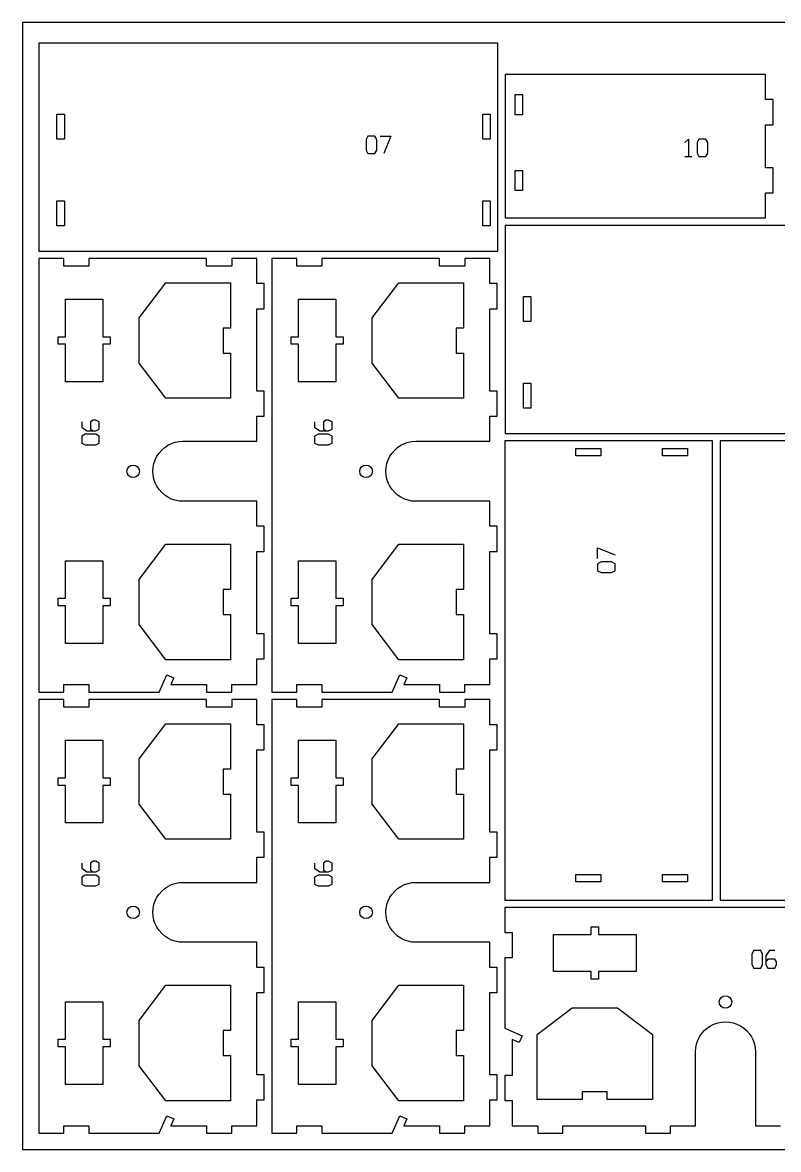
# Model space of a CAD drawing. Header units: millimetres. Extents: x 0 to 600, y 0 to 450.
# Drawn here: x 0 to 302, y 0 to 450 of the extents above; entities that cross this region are included whole.
import ezdxf

# ---------------------------------------------------------------- set-up
doc = ezdxf.new("R2010")
doc.units = ezdxf.units.MM
for name, color, linetype in [('CUT', 1, 'Continuous'), ('ENGRAVE', 5, 'Continuous'), ('SHEET', 8, 'Continuous')]:
    doc.layers.add(name, color=color, linetype=linetype)

msp = doc.modelspace()

# ---------------------------------------------------------------- linework, layer by layer
at = {"layer": 'CUT'}
for p, q in [((6.5, 441.76), (6.5, 358.74)), ((189.86, 441.76), (6.5, 441.76)), ((189.86, 358.74), (189.86, 441.76)), ((192.86, 429.21), (192.86, 371.96)), ((296.86, 429.21), (192.86, 429.21)), ((296.86, 419.21), (296.86, 429.21)), ((196.81, 413.2), (196.81, 421.21)), ((196.81, 421.21), (199.81, 421.21)), ((199.81, 421.21), (199.81, 413.2)), ((299.86, 419.21), (296.86, 419.21)), ((299.86, 409.2), (299.86, 419.21)), ((13.74, 403.37), (13.74, 413.37)), ((13.74, 413.37), (16.74, 413.37)), ((16.74, 413.37), (16.74, 403.37)), ((183.86, 403.37), (183.86, 413.37)), ((183.86, 413.37), (186.86, 413.37)), ((186.86, 413.37), (186.86, 403.37)), ((199.81, 413.2), (196.81, 413.2)), ((296.86, 391.96), (296.86, 409.2)), ((296.86, 409.2), (299.86, 409.2)), ((16.74, 403.37), (13.74, 403.37)), ((186.86, 403.37), (183.86, 403.37)), ((299.86, 391.96), (296.86, 391.96)), ((299.86, 381.96), (299.86, 391.96)), ((196.81, 382.96), (196.81, 390.96)), ((196.81, 390.96), (199.81, 390.96)), ((199.81, 390.96), (199.81, 382.96)), ((199.81, 382.96), (196.81, 382.96)), ((13.74, 368.76), (13.74, 378.76)), ((13.74, 378.76), (16.74, 378.76)), ((16.74, 378.76), (16.74, 368.76)), ((183.86, 368.76), (183.86, 378.76)), ((183.86, 378.76), (186.86, 378.76)), ((186.86, 378.76), (186.86, 368.76)), ((296.86, 371.96), (296.86, 381.96)), ((296.86, 381.96), (299.86, 381.96)), ((192.86, 371.96), (296.86, 371.96)), ((16.74, 368.76), (13.74, 368.76)), ((186.86, 368.76), (183.86, 368.76)), ((192.86, 368.96), (192.86, 285.94)), ((376.22, 368.96), (192.86, 368.96)), ((6.5, 358.74), (189.86, 358.74)), ((16.5, 355.74), (6.5, 355.74)), ((6.5, 355.74), (6.5, 182.62)), ((16.5, 352.74), (16.5, 355.74)), ((73.57, 355.74), (26.5, 355.74)), ((26.5, 355.74), (26.5, 352.74)), ((73.57, 352.74), (73.57, 355.74)), ((93.58, 355.74), (83.58, 355.74)), ((83.58, 355.74), (83.58, 352.74)), ((93.58, 345.73), (93.58, 355.74)), ((109.58, 355.74), (99.58, 355.74)), ((99.58, 355.74), (99.58, 182.62)), ((109.58, 352.74), (109.58, 355.74)), ((166.65, 355.74), (119.58, 355.74)), ((119.58, 355.74), (119.58, 352.74)), ((166.65, 352.74), (166.65, 355.74)), ((186.66, 355.74), (176.65, 355.74)), ((176.65, 355.74), (176.65, 352.74)), ((186.66, 345.73), (186.66, 355.74)), ((26.5, 352.74), (16.5, 352.74)), ((83.58, 352.74), (73.57, 352.74)), ((119.58, 352.74), (109.58, 352.74)), ((176.65, 352.74), (166.65, 352.74)), ((46.56, 332.03), (57.24, 346.08)), ((57.24, 346.08), (83.13, 346.08)), ((83.13, 346.08), (83.13, 328.02)), ((96.58, 345.73), (93.58, 345.73)), ((96.58, 335.73), (96.58, 345.73)), ((139.64, 332.03), (150.32, 346.08)), ((150.32, 346.08), (176.2, 346.08)), ((176.2, 346.08), (176.2, 328.02)), ((189.66, 345.73), (186.66, 345.73)), ((189.66, 335.73), (189.66, 345.73)), ((17.2, 339.52), (32.08, 339.52)), ((17.2, 324.52), (17.2, 339.52)), ((32.08, 339.52), (32.08, 324.52)), ((110.28, 339.52), (125.15, 339.52)), ((110.28, 324.52), (110.28, 339.52)), ((125.15, 339.52), (125.15, 324.52)), ((200.1, 330.57), (200.1, 340.58)), ((200.1, 340.58), (203.1, 340.58)), ((203.1, 340.58), (203.1, 330.57)), ((93.58, 335.73), (96.58, 335.73)), ((93.58, 302.79), (93.58, 335.73)), ((186.66, 335.73), (189.66, 335.73)), ((186.66, 302.79), (186.66, 335.73)), ((46.56, 314), (46.56, 332.03)), ((139.64, 314), (139.64, 332.03)), ((203.1, 330.57), (200.1, 330.57)), ((14.2, 324.52), (17.2, 324.52)), ((14.2, 321.52), (14.2, 324.52)), ((32.08, 324.52), (35.08, 324.52)), ((35.08, 324.52), (35.08, 321.52)), ((83.13, 328.02), (80.12, 328.02)), ((80.12, 328.02), (80.12, 318.02)), ((107.28, 324.52), (110.28, 324.52)), ((107.28, 321.52), (107.28, 324.52)), ((125.15, 324.52), (128.16, 324.52)), ((128.16, 324.52), (128.16, 321.52)), ((176.2, 328.02), (173.2, 328.02)), ((173.2, 328.02), (173.2, 318.02)), ((17.2, 321.52), (14.2, 321.52)), ((17.2, 306.51), (17.2, 321.52)), ((35.08, 321.52), (32.08, 321.52)), ((32.08, 321.52), (32.08, 306.51)), ((110.28, 321.52), (107.28, 321.52)), ((110.28, 306.51), (110.28, 321.52)), ((128.16, 321.52), (125.15, 321.52)), ((125.15, 321.52), (125.15, 306.51)), ((80.12, 318.02), (83.13, 318.02)), ((83.13, 318.02), (83.13, 299.96)), ((173.2, 318.02), (176.2, 318.02)), ((176.2, 318.02), (176.2, 299.96)), ((57.24, 299.96), (46.56, 314)), ((150.32, 299.96), (139.64, 314)), ((32.08, 306.51), (17.2, 306.51)), ((125.15, 306.51), (110.28, 306.51)), ((96.58, 302.79), (93.58, 302.79)), ((96.58, 292.78), (96.58, 302.79)), ((189.66, 302.79), (186.66, 302.79)), ((189.66, 292.78), (189.66, 302.79)), ((200.1, 295.96), (200.1, 305.96)), ((200.1, 305.96), (203.1, 305.96)), ((203.1, 305.96), (203.1, 295.96)), ((83.13, 299.96), (57.24, 299.96)), ((176.2, 299.96), (150.32, 299.96)), ((93.58, 292.78), (96.58, 292.78)), ((93.58, 282.78), (93.58, 292.78)), ((186.66, 292.78), (189.66, 292.78)), ((186.66, 282.78), (186.66, 292.78)), ((203.1, 295.96), (200.1, 295.96)), ((192.86, 285.94), (376.22, 285.94)), ((54.58, 278.1), (55.62, 279.27)), ((55.62, 279.27), (56.79, 280.31)), ((56.79, 280.31), (58.1, 281.18)), ((58.1, 281.18), (59.5, 281.87)), ((59.5, 281.87), (60.99, 282.37)), ((60.99, 282.37), (62.52, 282.68)), ((62.52, 282.68), (64.08, 282.78)), ((64.08, 282.78), (93.58, 282.78)), ((147.66, 278.1), (148.7, 279.27)), ((148.7, 279.27), (149.87, 280.31)), ((149.87, 280.31), (151.18, 281.18)), ((151.18, 281.18), (152.58, 281.87)), ((152.58, 281.87), (154.06, 282.37)), ((154.06, 282.37), (155.6, 282.68)), ((155.6, 282.68), (157.16, 282.78)), ((157.16, 282.78), (186.66, 282.78)), ((275.68, 282.94), (192.66, 282.94)), ((192.66, 282.94), (192.66, 99.58)), ((221.04, 279.94), (231.04, 279.94)), ((221.04, 276.94), (221.04, 279.94)), ((231.04, 279.94), (231.04, 276.94)), ((255.66, 279.94), (265.66, 279.94)), ((255.66, 276.94), (255.66, 279.94)), ((265.66, 279.94), (265.66, 276.94)), ((275.68, 99.58), (275.68, 282.94)), ((361.7, 282.94), (278.68, 282.94)), ((278.68, 282.94), (278.68, 99.58)), ((52.52, 273.91), (53.02, 275.39)), ((53.02, 275.39), (53.71, 276.79)), ((53.71, 276.79), (54.58, 278.1)), ((145.6, 273.91), (146.1, 275.39)), ((146.1, 275.39), (146.79, 276.79)), ((146.79, 276.79), (147.66, 278.1)), ((231.04, 276.94), (221.04, 276.94)), ((265.66, 276.94), (255.66, 276.94)), ((52.11, 270.81), (52.21, 272.37)), ((52.21, 269.24), (52.11, 270.81)), ((52.21, 272.37), (52.52, 273.91)), ((145.19, 270.81), (145.29, 272.37)), ((145.29, 269.24), (145.19, 270.81)), ((145.29, 272.37), (145.6, 273.91)), ((52.52, 267.71), (52.21, 269.24)), ((53.02, 266.22), (52.52, 267.71)), ((53.71, 264.82), (53.02, 266.22)), ((145.6, 267.71), (145.29, 269.24)), ((146.1, 266.22), (145.6, 267.71)), ((146.79, 264.82), (146.1, 266.22)), ((54.58, 263.52), (53.71, 264.82)), ((55.62, 262.34), (54.58, 263.52)), ((56.79, 261.31), (55.62, 262.34)), ((58.1, 260.44), (56.79, 261.31)), ((147.66, 263.52), (146.79, 264.82)), ((148.7, 262.34), (147.66, 263.52)), ((149.87, 261.31), (148.7, 262.34)), ((151.18, 260.44), (149.87, 261.31)), ((59.5, 259.74), (58.1, 260.44)), ((60.99, 259.24), (59.5, 259.74)), ((62.52, 258.93), (60.99, 259.24)), ((64.08, 258.83), (62.52, 258.93)), ((93.58, 258.83), (64.08, 258.83)), ((93.58, 248.83), (93.58, 258.83)), ((152.58, 259.74), (151.18, 260.44)), ((154.06, 259.24), (152.58, 259.74)), ((155.6, 258.93), (154.06, 259.24)), ((157.16, 258.83), (155.6, 258.93)), ((186.66, 258.83), (157.16, 258.83)), ((186.66, 248.83), (186.66, 258.83)), ((96.58, 248.83), (93.58, 248.83)), ((96.58, 238.83), (96.58, 248.83)), ((189.66, 248.83), (186.66, 248.83)), ((189.66, 238.83), (189.66, 248.83)), ((46.56, 227.61), (57.24, 241.66)), ((57.24, 241.66), (83.13, 241.66)), ((83.13, 241.66), (83.13, 223.6)), ((93.58, 238.83), (96.58, 238.83)), ((93.58, 205.88), (93.58, 238.83)), ((139.64, 227.61), (150.32, 241.66)), ((150.32, 241.66), (176.2, 241.66)), ((176.2, 241.66), (176.2, 223.6)), ((186.66, 238.83), (189.66, 238.83)), ((186.66, 205.88), (186.66, 238.83)), ((17.2, 235.1), (32.08, 235.1)), ((17.2, 220.1), (17.2, 235.1)), ((32.08, 235.1), (32.08, 220.1)), ((110.28, 235.1), (125.15, 235.1)), ((110.28, 220.1), (110.28, 235.1)), ((125.15, 235.1), (125.15, 220.1)), ((46.56, 209.58), (46.56, 227.61)), ((139.64, 209.58), (139.64, 227.61)), ((83.13, 223.6), (80.12, 223.6)), ((80.12, 223.6), (80.12, 213.59)), ((176.2, 223.6), (173.2, 223.6)), ((173.2, 223.6), (173.2, 213.59)), ((14.2, 220.1), (17.2, 220.1)), ((14.2, 217.1), (14.2, 220.1)), ((17.2, 217.1), (14.2, 217.1)), ((17.2, 202.09), (17.2, 217.1)), ((32.08, 220.1), (35.08, 220.1)), ((35.08, 217.1), (32.08, 217.1)), ((32.08, 217.1), (32.08, 202.09)), ((35.08, 220.1), (35.08, 217.1)), ((107.28, 220.1), (110.28, 220.1)), ((107.28, 217.1), (107.28, 220.1)), ((110.28, 217.1), (107.28, 217.1)), ((110.28, 202.09), (110.28, 217.1)), ((125.15, 220.1), (128.16, 220.1)), ((128.16, 217.1), (125.15, 217.1)), ((125.15, 217.1), (125.15, 202.09)), ((128.16, 220.1), (128.16, 217.1)), ((80.12, 213.59), (83.13, 213.59)), ((83.13, 213.59), (83.13, 195.54)), ((173.2, 213.59), (176.2, 213.59)), ((176.2, 213.59), (176.2, 195.54)), ((57.24, 195.54), (46.56, 209.58)), ((150.32, 195.54), (139.64, 209.58)), ((96.58, 205.88), (93.58, 205.88)), ((96.58, 195.88), (96.58, 205.88)), ((189.66, 205.88), (186.66, 205.88)), ((189.66, 195.88), (189.66, 205.88)), ((32.08, 202.09), (17.2, 202.09)), ((125.15, 202.09), (110.28, 202.09)), ((83.13, 195.54), (57.24, 195.54)), ((93.58, 195.88), (96.58, 195.88)), ((93.58, 185.62), (93.58, 195.88)), ((176.2, 195.54), (150.32, 195.54)), ((186.66, 195.88), (189.66, 195.88)), ((186.66, 185.62), (186.66, 195.88)), ((54.64, 182.62), (57.67, 189.59)), ((57.67, 189.59), (60.42, 188.39)), ((147.72, 182.62), (150.75, 189.59)), ((150.75, 189.59), (153.5, 188.39)), ((16.5, 185.62), (26.5, 185.62)), ((16.5, 182.62), (16.5, 185.62)), ((26.5, 185.62), (26.5, 182.62)), ((60.42, 188.39), (59.22, 185.62)), ((59.22, 185.62), (73.57, 185.62)), ((73.57, 185.62), (73.57, 182.62)), ((83.58, 185.62), (93.58, 185.62)), ((83.58, 182.62), (83.58, 185.62)), ((109.58, 185.62), (119.58, 185.62)), ((109.58, 182.62), (109.58, 185.62)), ((119.58, 185.62), (119.58, 182.62)), ((153.5, 188.39), (152.3, 185.62)), ((152.3, 185.62), (166.65, 185.62)), ((166.65, 185.62), (166.65, 182.62)), ((176.65, 185.62), (186.66, 185.62)), ((176.65, 182.62), (176.65, 185.62)), ((6.5, 182.62), (16.5, 182.62)), ((26.5, 182.62), (54.64, 182.62)), ((73.57, 182.62), (83.58, 182.62)), ((99.58, 182.62), (109.58, 182.62)), ((119.58, 182.62), (147.72, 182.62)), ((166.65, 182.62), (176.65, 182.62)), ((16.5, 179.62), (6.5, 179.62)), ((6.5, 179.62), (6.5, 6.5)), ((16.5, 176.62), (16.5, 179.62)), ((26.5, 176.62), (16.5, 176.62)), ((73.57, 179.62), (26.5, 179.62)), ((26.5, 179.62), (26.5, 176.62)), ((73.57, 176.62), (73.57, 179.62)), ((83.58, 176.62), (73.57, 176.62)), ((93.58, 179.62), (83.58, 179.62)), ((83.58, 179.62), (83.58, 176.62)), ((93.58, 169.62), (93.58, 179.62)), ((109.58, 179.62), (99.58, 179.62)), ((99.58, 179.62), (99.58, 6.5)), ((109.58, 176.62), (109.58, 179.62)), ((119.58, 176.62), (109.58, 176.62)), ((166.65, 179.62), (119.58, 179.62)), ((119.58, 179.62), (119.58, 176.62)), ((166.65, 176.62), (166.65, 179.62)), ((176.65, 176.62), (166.65, 176.62)), ((186.66, 179.62), (176.65, 179.62)), ((176.65, 179.62), (176.65, 176.62)), ((186.66, 169.62), (186.66, 179.62)), ((46.56, 155.92), (57.24, 169.96)), ((57.24, 169.96), (83.13, 169.96)), ((83.13, 169.96), (83.13, 151.9)), ((96.58, 169.62), (93.58, 169.62)), ((96.58, 159.61), (96.58, 169.62)), ((139.64, 155.92), (150.32, 169.96)), ((150.32, 169.96), (176.2, 169.96)), ((176.2, 169.96), (176.2, 151.9)), ((189.66, 169.62), (186.66, 169.62)), ((189.66, 159.61), (189.66, 169.62)), ((17.2, 163.4), (32.08, 163.4)), ((17.2, 148.4), (17.2, 163.4)), ((32.08, 163.4), (32.08, 148.4)), ((110.28, 163.4), (125.15, 163.4)), ((110.28, 148.4), (110.28, 163.4)), ((125.15, 163.4), (125.15, 148.4)), ((93.58, 159.61), (96.58, 159.61)), ((93.58, 126.67), (93.58, 159.61)), ((186.66, 159.61), (189.66, 159.61)), ((186.66, 126.67), (186.66, 159.61)), ((46.56, 137.89), (46.56, 155.92)), ((139.64, 137.89), (139.64, 155.92)), ((83.13, 151.9), (80.12, 151.9)), ((80.12, 151.9), (80.12, 141.9)), ((176.2, 151.9), (173.2, 151.9)), ((173.2, 151.9), (173.2, 141.9)), ((14.2, 148.4), (17.2, 148.4)), ((14.2, 145.4), (14.2, 148.4)), ((17.2, 145.4), (14.2, 145.4)), ((17.2, 130.4), (17.2, 145.4)), ((32.08, 148.4), (35.08, 148.4)), ((35.08, 145.4), (32.08, 145.4)), ((32.08, 145.4), (32.08, 130.4)), ((35.08, 148.4), (35.08, 145.4)), ((107.28, 148.4), (110.28, 148.4)), ((107.28, 145.4), (107.28, 148.4)), ((110.28, 145.4), (107.28, 145.4)), ((110.28, 130.4), (110.28, 145.4)), ((125.15, 148.4), (128.16, 148.4)), ((128.16, 145.4), (125.15, 145.4)), ((125.15, 145.4), (125.15, 130.4)), ((128.16, 148.4), (128.16, 145.4)), ((80.12, 141.9), (83.13, 141.9)), ((83.13, 141.9), (83.13, 123.84)), ((173.2, 141.9), (176.2, 141.9)), ((176.2, 141.9), (176.2, 123.84)), ((57.24, 123.84), (46.56, 137.89)), ((150.32, 123.84), (139.64, 137.89)), ((32.08, 130.4), (17.2, 130.4)), ((96.58, 126.67), (93.58, 126.67)), ((96.58, 116.67), (96.58, 126.67)), ((125.15, 130.4), (110.28, 130.4)), ((189.66, 126.67), (186.66, 126.67)), ((189.66, 116.67), (189.66, 126.67)), ((83.13, 123.84), (57.24, 123.84)), ((176.2, 123.84), (150.32, 123.84)), ((93.58, 116.67), (96.58, 116.67)), ((93.58, 106.66), (93.58, 116.67)), ((186.66, 116.67), (189.66, 116.67)), ((186.66, 106.66), (186.66, 116.67)), ((221.04, 109.82), (231.04, 109.82)), ((221.04, 106.82), (221.04, 109.82)), ((231.04, 109.82), (231.04, 106.82)), ((255.66, 109.82), (265.66, 109.82)), ((255.66, 106.82), (255.66, 109.82)), ((265.66, 109.82), (265.66, 106.82)), ((55.62, 103.16), (56.79, 104.19)), ((56.79, 104.19), (58.1, 105.06)), ((58.1, 105.06), (59.5, 105.75)), ((59.5, 105.75), (60.99, 106.26)), ((60.99, 106.26), (62.52, 106.56)), ((62.52, 106.56), (64.08, 106.66)), ((64.08, 106.66), (93.58, 106.66)), ((148.7, 103.16), (149.87, 104.19)), ((149.87, 104.19), (151.18, 105.06)), ((151.18, 105.06), (152.58, 105.75)), ((152.58, 105.75), (154.06, 106.26)), ((154.06, 106.26), (155.6, 106.56)), ((155.6, 106.56), (157.16, 106.66)), ((157.16, 106.66), (186.66, 106.66)), ((231.04, 106.82), (221.04, 106.82)), ((265.66, 106.82), (255.66, 106.82)), ((52.52, 97.79), (53.02, 99.27)), ((53.02, 99.27), (53.71, 100.68)), ((53.71, 100.68), (54.58, 101.98)), ((54.58, 101.98), (55.62, 103.16)), ((145.6, 97.79), (146.1, 99.27)), ((146.1, 99.27), (146.79, 100.68)), ((146.79, 100.68), (147.66, 101.98)), ((147.66, 101.98), (148.7, 103.16)), ((192.66, 99.58), (275.68, 99.58)), ((278.68, 99.58), (361.7, 99.58)), ((52.11, 94.69), (52.21, 96.25)), ((52.21, 93.13), (52.11, 94.69)), ((52.21, 96.25), (52.52, 97.79)), ((145.19, 94.69), (145.29, 96.25)), ((145.29, 93.13), (145.19, 94.69)), ((145.29, 96.25), (145.6, 97.79)), ((192.66, 96.58), (192.66, 86.58)), ((365.78, 96.58), (192.66, 96.58)), ((52.52, 91.59), (52.21, 93.13)), ((53.02, 90.11), (52.52, 91.59)), ((53.71, 88.7), (53.02, 90.11)), ((145.6, 91.59), (145.29, 93.13)), ((146.1, 90.11), (145.6, 91.59)), ((146.79, 88.7), (146.1, 90.11)), ((54.58, 87.4), (53.71, 88.7)), ((55.62, 86.22), (54.58, 87.4)), ((56.79, 85.19), (55.62, 86.22)), ((147.66, 87.4), (146.79, 88.7)), ((148.7, 86.22), (147.66, 87.4)), ((149.87, 85.19), (148.7, 86.22)), ((192.66, 86.58), (195.66, 86.58)), ((195.66, 86.58), (195.66, 76.57)), ((212.13, 71), (212.13, 85.88)), ((212.13, 85.88), (227.13, 85.88)), ((227.13, 85.88), (227.13, 88.88)), ((227.13, 88.88), (230.14, 88.88)), ((230.14, 88.88), (230.14, 85.88)), ((230.14, 85.88), (245.14, 85.88)), ((245.14, 85.88), (245.14, 71)), ((58.1, 84.32), (56.79, 85.19)), ((59.5, 83.63), (58.1, 84.32)), ((60.99, 83.12), (59.5, 83.63)), ((62.52, 82.82), (60.99, 83.12)), ((64.08, 82.71), (62.52, 82.82)), ((93.58, 82.71), (64.08, 82.71)), ((93.58, 72.71), (93.58, 82.71)), ((151.18, 84.32), (149.87, 85.19)), ((152.58, 83.63), (151.18, 84.32)), ((154.06, 83.12), (152.58, 83.63)), ((155.6, 82.82), (154.06, 83.12)), ((157.16, 82.71), (155.6, 82.82)), ((186.66, 82.71), (157.16, 82.71)), ((186.66, 72.71), (186.66, 82.71)), ((192.66, 76.57), (192.66, 48.44)), ((195.66, 76.57), (192.66, 76.57)), ((96.58, 72.71), (93.58, 72.71)), ((96.58, 62.71), (96.58, 72.71)), ((189.66, 72.71), (186.66, 72.71)), ((189.66, 62.71), (189.66, 72.71)), ((227.13, 71), (212.13, 71)), ((227.13, 68), (227.13, 71)), ((230.14, 68), (227.13, 68)), ((230.14, 71), (230.14, 68)), ((245.14, 71), (230.14, 71)), ((46.56, 51.49), (57.24, 65.54)), ((57.24, 65.54), (83.13, 65.54)), ((83.13, 65.54), (83.13, 47.48)), ((139.64, 51.49), (150.32, 65.54)), ((150.32, 65.54), (176.2, 65.54)), ((176.2, 65.54), (176.2, 47.48)), ((17.2, 58.98), (32.08, 58.98)), ((17.2, 43.98), (17.2, 58.98)), ((32.08, 58.98), (32.08, 43.98)), ((93.58, 62.71), (96.58, 62.71)), ((93.58, 29.76), (93.58, 62.71)), ((110.28, 58.98), (125.15, 58.98)), ((110.28, 43.98), (110.28, 58.98)), ((125.15, 58.98), (125.15, 43.98)), ((186.66, 62.71), (189.66, 62.71)), ((186.66, 29.76), (186.66, 62.71)), ((205.58, 45.84), (219.62, 56.52)), ((219.62, 56.52), (237.65, 56.52)), ((237.65, 56.52), (251.7, 45.84)), ((46.56, 33.46), (46.56, 51.49)), ((139.64, 33.46), (139.64, 51.49)), ((274.86, 49.36), (276.26, 50.06)), ((276.26, 50.06), (277.75, 50.56)), ((277.75, 50.56), (279.28, 50.87)), ((279.28, 50.87), (280.85, 50.97)), ((280.85, 50.97), (282.41, 50.87)), ((282.41, 50.87), (283.95, 50.56)), ((283.95, 50.56), (285.43, 50.06)), ((285.43, 50.06), (286.83, 49.36)), ((83.13, 47.48), (80.12, 47.48)), ((80.12, 47.48), (80.12, 37.48)), ((176.2, 47.48), (173.2, 47.48)), ((173.2, 47.48), (173.2, 37.48)), ((192.66, 48.44), (199.63, 45.41)), ((199.63, 45.41), (198.43, 42.65)), ((205.58, 19.95), (205.58, 45.84)), ((251.7, 45.84), (251.7, 19.95)), ((270.48, 44.98), (271.35, 46.28)), ((271.35, 46.28), (272.38, 47.46)), ((272.38, 47.46), (273.56, 48.49)), ((273.56, 48.49), (274.86, 49.36)), ((286.83, 49.36), (288.14, 48.49)), ((288.14, 48.49), (289.31, 47.46)), ((289.31, 47.46), (290.35, 46.28)), ((290.35, 46.28), (291.22, 44.98)), ((14.2, 43.98), (17.2, 43.98)), ((14.2, 40.98), (14.2, 43.98)), ((17.2, 40.98), (14.2, 40.98)), ((17.2, 25.97), (17.2, 40.98)), ((32.08, 43.98), (35.08, 43.98)), ((35.08, 40.98), (32.08, 40.98)), ((32.08, 40.98), (32.08, 25.97)), ((35.08, 43.98), (35.08, 40.98)), ((107.28, 43.98), (110.28, 43.98)), ((107.28, 40.98), (107.28, 43.98)), ((110.28, 40.98), (107.28, 40.98)), ((110.28, 25.97), (110.28, 40.98)), ((125.15, 43.98), (128.16, 43.98)), ((128.16, 40.98), (125.15, 40.98)), ((125.15, 40.98), (125.15, 25.97)), ((128.16, 43.98), (128.16, 40.98)), ((195.66, 43.86), (195.66, 29.5)), ((198.43, 42.65), (195.66, 43.86)), ((268.87, 38.99), (268.97, 40.56)), ((268.97, 40.56), (269.28, 42.09)), ((269.28, 42.09), (269.78, 43.58)), ((269.78, 43.58), (270.48, 44.98)), ((291.22, 44.98), (291.91, 43.58)), ((291.91, 43.58), (292.41, 42.09)), ((292.41, 42.09), (292.72, 40.56)), ((292.72, 40.56), (292.82, 38.99)), ((80.12, 37.48), (83.13, 37.48)), ((83.13, 37.48), (83.13, 19.42)), ((173.2, 37.48), (176.2, 37.48)), ((176.2, 37.48), (176.2, 19.42)), ((268.87, 9.5), (268.87, 38.99)), ((292.82, 38.99), (292.82, 9.5)), ((57.24, 19.42), (46.56, 33.46)), ((150.32, 19.42), (139.64, 33.46)), ((96.58, 29.76), (93.58, 29.76)), ((96.58, 19.76), (96.58, 29.76)), ((189.66, 29.76), (186.66, 29.76)), ((189.66, 19.76), (189.66, 29.76)), ((192.66, 29.5), (192.66, 19.5)), ((195.66, 29.5), (192.66, 29.5)), ((32.08, 25.97), (17.2, 25.97)), ((125.15, 25.97), (110.28, 25.97)), ((223.63, 22.95), (223.63, 19.95)), ((233.64, 22.95), (223.63, 22.95)), ((233.64, 19.95), (233.64, 22.95)), ((83.13, 19.42), (57.24, 19.42)), ((93.58, 19.76), (96.58, 19.76)), ((93.58, 9.5), (93.58, 19.76)), ((176.2, 19.42), (150.32, 19.42)), ((186.66, 19.76), (189.66, 19.76)), ((186.66, 9.5), (186.66, 19.76)), ((192.66, 19.5), (195.66, 19.5)), ((195.66, 19.5), (195.66, 9.5)), ((223.63, 19.95), (205.58, 19.95)), ((251.7, 19.95), (233.64, 19.95)), ((16.5, 9.5), (26.5, 9.5)), ((16.5, 6.5), (16.5, 9.5)), ((26.5, 9.5), (26.5, 6.5)), ((54.64, 6.5), (57.67, 13.47)), ((57.67, 13.47), (60.42, 12.27)), ((60.42, 12.27), (59.22, 9.5)), ((59.22, 9.5), (73.57, 9.5)), ((73.57, 9.5), (73.57, 6.5)), ((83.58, 9.5), (93.58, 9.5)), ((83.58, 6.5), (83.58, 9.5)), ((109.58, 9.5), (119.58, 9.5)), ((109.58, 6.5), (109.58, 9.5)), ((119.58, 9.5), (119.58, 6.5)), ((147.72, 6.5), (150.75, 13.47)), ((150.75, 13.47), (153.5, 12.27)), ((153.5, 12.27), (152.3, 9.5)), ((152.3, 9.5), (166.65, 9.5)), ((166.65, 9.5), (166.65, 6.5)), ((176.65, 9.5), (186.66, 9.5)), ((176.65, 6.5), (176.65, 9.5)), ((195.66, 9.5), (205.92, 9.5)), ((205.92, 9.5), (205.92, 6.5)), ((215.92, 6.5), (215.92, 9.5)), ((215.92, 9.5), (248.87, 9.5)), ((248.87, 9.5), (248.87, 6.5)), ((258.87, 6.5), (258.87, 9.5)), ((258.87, 9.5), (268.87, 9.5)), ((292.82, 9.5), (302.82, 9.5)), ((6.5, 6.5), (16.5, 6.5)), ((26.5, 6.5), (54.64, 6.5)), ((73.57, 6.5), (83.58, 6.5)), ((99.58, 6.5), (109.58, 6.5)), ((119.58, 6.5), (147.72, 6.5)), ((166.65, 6.5), (176.65, 6.5)), ((205.92, 6.5), (215.92, 6.5)), ((248.87, 6.5), (258.87, 6.5))]:
    msp.add_line(p, q, dxfattribs=at)
for centre in [(44.18, 270.81), (137.26, 270.81), (44.18, 94.69), (137.26, 94.69), (280.85, 58.9)]:
    msp.add_circle(centre, 2.5, dxfattribs=at)
at = {"layer": 'ENGRAVE'}
for p, q in [((138.02, 404.69), (137.32, 403.29)), ((137.32, 403.29), (137.32, 399.09)), ((140.82, 404.69), (138.02, 404.69)), ((141.52, 403.29), (140.82, 404.69)), ((141.52, 399.09), (141.52, 403.29)), ((142.92, 404.69), (147.12, 404.69)), ((147.12, 404.69), (144.32, 397.69)), ((264.66, 402.06), (266.06, 403.46)), ((266.06, 403.46), (266.06, 396.46)), ((270.26, 403.46), (269.56, 402.06)), ((269.56, 402.06), (269.56, 397.86)), ((273.06, 403.46), (270.26, 403.46)), ((273.76, 402.06), (273.06, 403.46)), ((273.76, 397.86), (273.76, 402.06)), ((137.32, 399.09), (138.02, 397.69)), ((138.02, 397.69), (140.82, 397.69)), ((140.82, 397.69), (141.52, 399.09)), ((264.66, 396.46), (267.46, 396.46)), ((269.56, 397.86), (270.26, 396.46)), ((270.26, 396.46), (273.06, 396.46)), ((273.06, 396.46), (273.76, 397.86)), ((23.63, 290.49), (23.63, 288.39)), ((23.63, 288.39), (25.73, 286.99)), ((28.18, 291.19), (27.13, 290.49)), ((27.13, 290.49), (27.13, 287.69)), ((29.23, 291.19), (28.18, 291.19)), ((30.63, 290.49), (29.23, 291.19)), ((30.63, 287.69), (30.63, 290.49)), ((116.71, 290.49), (116.71, 288.39)), ((116.71, 288.39), (118.81, 286.99)), ((121.26, 291.19), (120.21, 290.49)), ((120.21, 290.49), (120.21, 287.69)), ((122.31, 291.19), (121.26, 291.19)), ((123.71, 290.49), (122.31, 291.19)), ((123.71, 287.69), (123.71, 290.49)), ((25.03, 285.59), (23.63, 284.89)), ((23.63, 284.89), (23.63, 282.09)), ((29.23, 285.59), (25.03, 285.59)), ((25.73, 286.99), (29.23, 286.99)), ((27.13, 287.69), (28.18, 286.99)), ((29.23, 286.99), (30.63, 287.69)), ((30.63, 284.89), (29.23, 285.59)), ((30.63, 282.09), (30.63, 284.89)), ((118.11, 285.59), (116.71, 284.89)), ((116.71, 284.89), (116.71, 282.09)), ((122.31, 285.59), (118.11, 285.59)), ((118.81, 286.99), (122.31, 286.99)), ((120.21, 287.69), (121.26, 286.99)), ((122.31, 286.99), (123.71, 287.69)), ((123.71, 284.89), (122.31, 285.59)), ((123.71, 282.09), (123.71, 284.89)), ((23.63, 282.09), (25.03, 281.39)), ((25.03, 281.39), (29.23, 281.39)), ((29.23, 281.39), (30.63, 282.09)), ((116.71, 282.09), (118.11, 281.39)), ((118.11, 281.39), (122.31, 281.39)), ((122.31, 281.39), (123.71, 282.09)), ((229.72, 236), (229.72, 240.2)), ((229.72, 240.2), (236.72, 237.4)), ((231.12, 234.6), (229.72, 233.9)), ((235.32, 234.6), (231.12, 234.6)), ((236.72, 233.9), (235.32, 234.6)), ((229.72, 233.9), (229.72, 231.1)), ((229.72, 231.1), (231.12, 230.4)), ((231.12, 230.4), (235.32, 230.4)), ((235.32, 230.4), (236.72, 231.1)), ((236.72, 231.1), (236.72, 233.9)), ((23.63, 114.37), (23.63, 112.27)), ((28.18, 115.07), (27.13, 114.37)), ((27.13, 114.37), (27.13, 111.57)), ((29.23, 115.07), (28.18, 115.07)), ((30.63, 114.37), (29.23, 115.07)), ((30.63, 111.57), (30.63, 114.37)), ((116.71, 114.37), (116.71, 112.27)), ((121.26, 115.07), (120.21, 114.37)), ((120.21, 114.37), (120.21, 111.57)), ((122.31, 115.07), (121.26, 115.07)), ((123.71, 114.37), (122.31, 115.07)), ((123.71, 111.57), (123.71, 114.37)), ((23.63, 112.27), (25.73, 110.87)), ((25.03, 109.47), (23.63, 108.77)), ((23.63, 108.77), (23.63, 105.97)), ((29.23, 109.47), (25.03, 109.47)), ((25.73, 110.87), (29.23, 110.87)), ((27.13, 111.57), (28.18, 110.87)), ((29.23, 110.87), (30.63, 111.57)), ((30.63, 108.77), (29.23, 109.47)), ((30.63, 105.97), (30.63, 108.77)), ((116.71, 112.27), (118.81, 110.87)), ((118.11, 109.47), (116.71, 108.77)), ((116.71, 108.77), (116.71, 105.97)), ((122.31, 109.47), (118.11, 109.47)), ((118.81, 110.87), (122.31, 110.87)), ((120.21, 111.57), (121.26, 110.87)), ((122.31, 110.87), (123.71, 111.57)), ((123.71, 108.77), (122.31, 109.47)), ((123.71, 105.97), (123.71, 108.77)), ((23.63, 105.97), (25.03, 105.27)), ((25.03, 105.27), (29.23, 105.27)), ((29.23, 105.27), (30.63, 105.97)), ((116.71, 105.97), (118.11, 105.27)), ((118.11, 105.27), (122.31, 105.27)), ((122.31, 105.27), (123.71, 105.97)), ((292.13, 79.45), (291.43, 78.05)), ((291.43, 78.05), (291.43, 73.85)), ((294.93, 79.45), (292.13, 79.45)), ((295.63, 78.05), (294.93, 79.45)), ((295.63, 73.85), (295.63, 78.05)), ((298.43, 79.45), (297.03, 77.35)), ((297.03, 77.35), (297.03, 73.85)), ((300.53, 79.45), (298.43, 79.45)), ((291.43, 73.85), (292.13, 72.45)), ((292.13, 72.45), (294.93, 72.45)), ((294.93, 72.45), (295.63, 73.85)), ((297.73, 75.95), (297.03, 74.9)), ((297.03, 73.85), (297.73, 72.45)), ((300.53, 75.95), (297.73, 75.95)), ((297.73, 72.45), (300.53, 72.45)), ((301.23, 74.9), (300.53, 75.95)), ((300.53, 72.45), (301.23, 73.85)), ((301.23, 73.85), (301.23, 74.9))]:
    msp.add_line(p, q, dxfattribs=at)
at = {"layer": 'SHEET'}
for p, q in [((600, 450), (0, 450)), ((0, 450), (0, 0)), ((0, 0), (600, 0))]:
    msp.add_line(p, q, dxfattribs=at)

doc.saveas('drawing.dxf')
